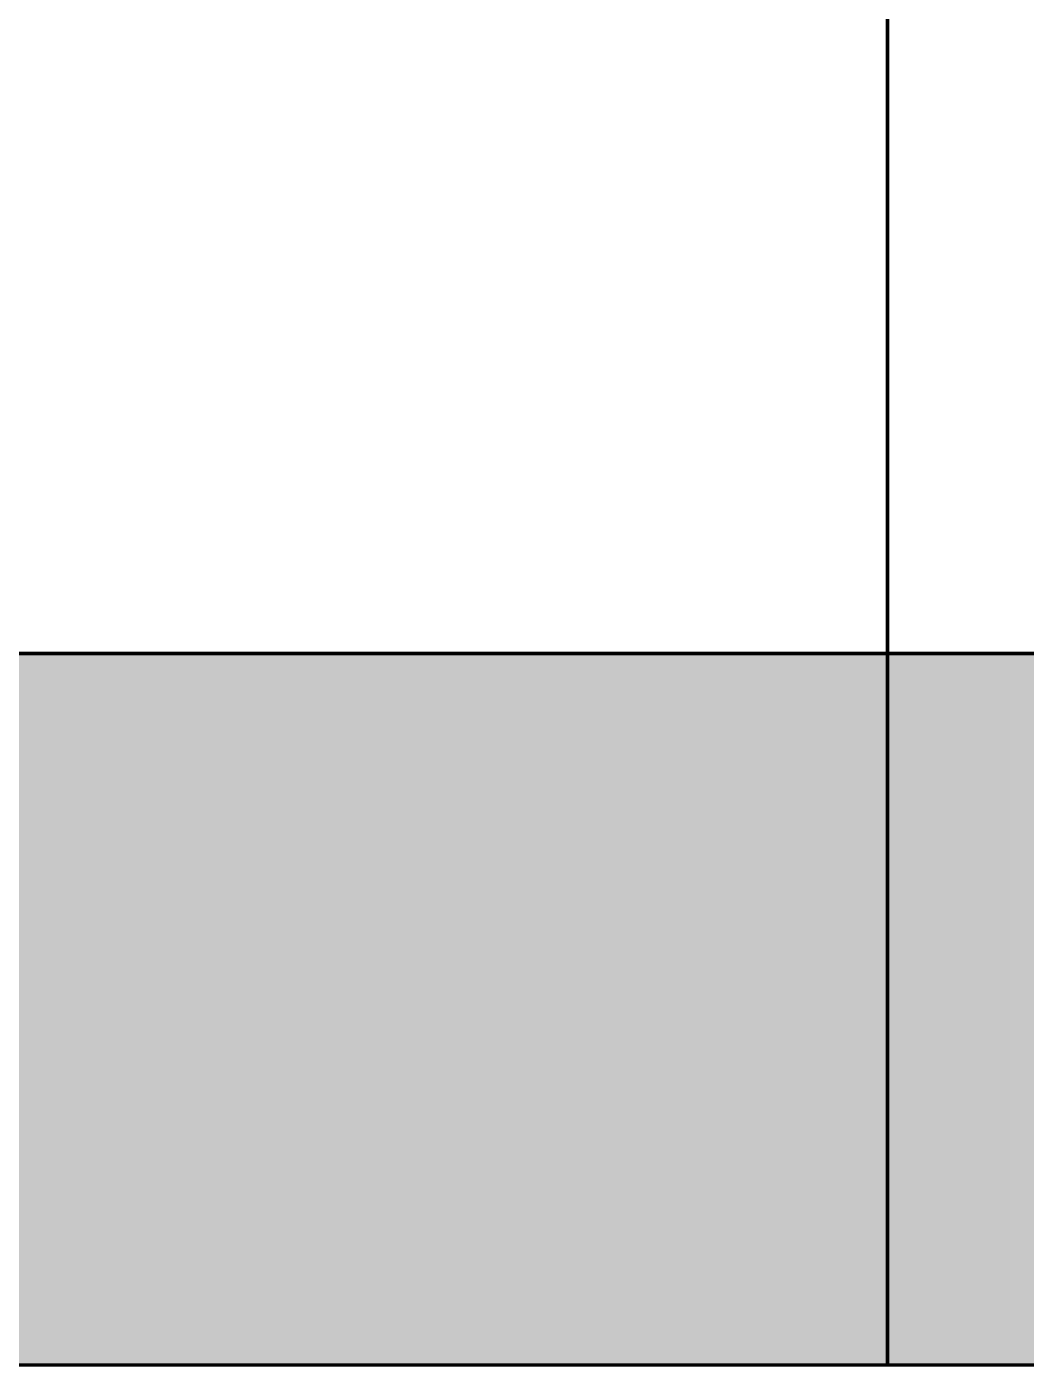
# Model space of a CAD drawing. Header units: millimetres. Extents: x -116965 to 323937, y 291661 to 566926.
# Drawn here: x -46853 to -46712.6, y 304837.4 to 305025.4 of the extents above; entities that cross this region are included whole.
import ezdxf

# ---------------------------------------------------------------- set-up
doc = ezdxf.new("R2010")
doc.units = ezdxf.units.MM
doc.layers.add('C00-00-00', color=7, linetype='Continuous')
doc.layers.add('C34-3A-40', color=7, linetype='Continuous', true_color=0x343a40)
doc.layers.add('C62-64-69', color=7, linetype='Continuous', true_color=0x626469)

msp = doc.modelspace()

# ---------------------------------------------------------------- hatches: boundary and pattern name
at = {"layer": 'C34-3A-40'}
h = msp.add_hatch(color=256, dxfattribs=at)
h.dxf.hatch_style = 2
h.paths.add_polyline_path([(-47132.085971, 304937.340052), (-46732.113887, 304937.340052), (-46732.113887, 304837.354008), (-47132.085971, 304837.354008)])
h = msp.add_hatch(color=256, dxfattribs=at)
h.dxf.hatch_style = 2
h.paths.add_polyline_path([(-46732.113887, 304937.340052), (-46532.141806, 304937.340052), (-46532.141806, 304837.354008), (-46732.113887, 304837.354008)])
at = {"layer": 'C62-64-69'}
h = msp.add_hatch(color=256, dxfattribs=at)
h.dxf.hatch_style = 2
h.paths.add_polyline_path([(-46859.78429, 304928.341308), (-46827.788756, 304928.341308), (-46827.788756, 304921.342283), (-46859.78429, 304921.342283)])
h = msp.add_hatch(color=256, dxfattribs=at)
h.dxf.hatch_style = 2
h.paths.add_polyline_path([(-46859.78429, 304928.341308), (-46827.788756, 304928.341308), (-46827.788756, 304921.342283), (-46859.78429, 304921.342283)])
h = msp.add_hatch(color=256, dxfattribs=at)
h.dxf.hatch_style = 2
h.paths.add_polyline_path([(-46845.167776, 304928.341308), (-46813.172242, 304928.341308), (-46813.172242, 304921.342283), (-46845.167776, 304921.342283)])
h = msp.add_hatch(color=256, dxfattribs=at)
h.dxf.hatch_style = 2
h.paths.add_polyline_path([(-46827.788756, 304928.341308), (-46795.793221, 304928.341308), (-46795.793221, 304921.342283), (-46827.788756, 304921.342283)])
h = msp.add_hatch(color=256, dxfattribs=at)
h.dxf.hatch_style = 2
h.paths.add_polyline_path([(-46827.788756, 304928.341308), (-46795.793221, 304928.341308), (-46795.793221, 304921.342283), (-46827.788756, 304921.342283)])
h = msp.add_hatch(color=256, dxfattribs=at)
h.dxf.hatch_style = 2
h.paths.add_polyline_path([(-46813.172242, 304928.341308), (-46781.176711, 304928.341308), (-46781.176711, 304921.342283), (-46813.172242, 304921.342283)])
h = msp.add_hatch(color=256, dxfattribs=at)
h.dxf.hatch_style = 2
h.paths.add_polyline_path([(-46813.172242, 304928.341308), (-46781.176711, 304928.341308), (-46781.176711, 304921.342283), (-46813.172242, 304921.342283)])
h = msp.add_hatch(color=256, dxfattribs=at)
h.dxf.hatch_style = 2
h.paths.add_polyline_path([(-46804.103837, 304928.341308), (-46772.108306, 304928.341308), (-46772.108306, 304921.342283), (-46804.103837, 304921.342283)])
h = msp.add_hatch(color=256, dxfattribs=at)
h.dxf.hatch_style = 2
h.paths.add_polyline_path([(-46804.103837, 304928.341308), (-46772.108306, 304928.341308), (-46772.108306, 304921.342283), (-46804.103837, 304921.342283)])
h = msp.add_hatch(color=256, dxfattribs=at)
h.dxf.hatch_style = 2
h.paths.add_polyline_path([(-46781.176711, 304928.341308), (-46749.181176, 304928.341308), (-46749.181176, 304921.342283), (-46781.176711, 304921.342283)])
h = msp.add_hatch(color=256, dxfattribs=at)
h.dxf.hatch_style = 2
h.paths.add_polyline_path([(-46781.176711, 304928.341308), (-46749.181176, 304928.341308), (-46749.181176, 304921.342283), (-46781.176711, 304921.342283)])
h = msp.add_hatch(color=256, dxfattribs=at)
h.dxf.hatch_style = 2
h.paths.add_polyline_path([(-46772.108306, 304928.341308), (-46740.112771, 304928.341308), (-46740.112771, 304921.342283), (-46772.108306, 304921.342283)])
h = msp.add_hatch(color=256, dxfattribs=at)
h.dxf.hatch_style = 2
h.paths.add_polyline_path([(-46749.181176, 304928.341308), (-46717.185642, 304928.341308), (-46717.185642, 304921.342283), (-46749.181176, 304921.342283)])
h = msp.add_hatch(color=256, dxfattribs=at)
h.dxf.hatch_style = 2
h.paths.add_polyline_path([(-46749.181176, 304928.341308), (-46717.185642, 304928.341308), (-46717.185642, 304921.342283), (-46749.181176, 304921.342283)])
h = msp.add_hatch(color=256, dxfattribs=at)
h.dxf.hatch_style = 2
h.paths.add_polyline_path([(-46732.113887, 304928.341308), (-46700.118356, 304928.341308), (-46700.118356, 304921.342283), (-46732.113887, 304921.342283)])
h = msp.add_hatch(color=256, dxfattribs=at)
h.dxf.hatch_style = 2
h.paths.add_polyline_path([(-46859.78429, 304921.342283), (-46827.788756, 304921.342283), (-46827.788756, 304919.342564), (-46859.78429, 304919.342564)])
h = msp.add_hatch(color=256, dxfattribs=at)
h.dxf.hatch_style = 2
h.paths.add_polyline_path([(-46859.78429, 304921.342283), (-46827.788756, 304921.342283), (-46827.788756, 304919.342564), (-46859.78429, 304919.342564)])
h = msp.add_hatch(color=256, dxfattribs=at)
h.dxf.hatch_style = 2
h.paths.add_polyline_path([(-46845.167776, 304921.342283), (-46813.172242, 304921.342283), (-46813.172242, 304919.342564), (-46845.167776, 304919.342564)])
h = msp.add_hatch(color=256, dxfattribs=at)
h.dxf.hatch_style = 2
h.paths.add_polyline_path([(-46827.788756, 304921.342283), (-46795.793221, 304921.342283), (-46795.793221, 304919.342564), (-46827.788756, 304919.342564)])
h = msp.add_hatch(color=256, dxfattribs=at)
h.dxf.hatch_style = 2
h.paths.add_polyline_path([(-46827.788756, 304921.342283), (-46795.793221, 304921.342283), (-46795.793221, 304919.342564), (-46827.788756, 304919.342564)])
h = msp.add_hatch(color=256, dxfattribs=at)
h.dxf.hatch_style = 2
h.paths.add_polyline_path([(-46813.172242, 304921.342283), (-46781.176711, 304921.342283), (-46781.176711, 304919.342564), (-46813.172242, 304919.342564)])
h = msp.add_hatch(color=256, dxfattribs=at)
h.dxf.hatch_style = 2
h.paths.add_polyline_path([(-46813.172242, 304921.342283), (-46781.176711, 304921.342283), (-46781.176711, 304919.342564), (-46813.172242, 304919.342564)])
h = msp.add_hatch(color=256, dxfattribs=at)
h.dxf.hatch_style = 2
h.paths.add_polyline_path([(-46804.103837, 304921.342283), (-46772.108306, 304921.342283), (-46772.108306, 304919.342564), (-46804.103837, 304919.342564)])
h = msp.add_hatch(color=256, dxfattribs=at)
h.dxf.hatch_style = 2
h.paths.add_polyline_path([(-46804.103837, 304921.342283), (-46772.108306, 304921.342283), (-46772.108306, 304919.342564), (-46804.103837, 304919.342564)])
h = msp.add_hatch(color=256, dxfattribs=at)
h.dxf.hatch_style = 2
h.paths.add_polyline_path([(-46781.176711, 304921.342283), (-46749.181176, 304921.342283), (-46749.181176, 304919.342564), (-46781.176711, 304919.342564)])
h = msp.add_hatch(color=256, dxfattribs=at)
h.dxf.hatch_style = 2
h.paths.add_polyline_path([(-46781.176711, 304921.342283), (-46749.181176, 304921.342283), (-46749.181176, 304919.342564), (-46781.176711, 304919.342564)])
h = msp.add_hatch(color=256, dxfattribs=at)
h.dxf.hatch_style = 2
h.paths.add_polyline_path([(-46772.108306, 304921.342283), (-46740.112771, 304921.342283), (-46740.112771, 304919.342564), (-46772.108306, 304919.342564)])
h = msp.add_hatch(color=256, dxfattribs=at)
h.dxf.hatch_style = 2
h.paths.add_polyline_path([(-46749.181176, 304921.342283), (-46717.185642, 304921.342283), (-46717.185642, 304919.342564), (-46749.181176, 304919.342564)])
h = msp.add_hatch(color=256, dxfattribs=at)
h.dxf.hatch_style = 2
h.paths.add_polyline_path([(-46749.181176, 304921.342283), (-46717.185642, 304921.342283), (-46717.185642, 304919.342564), (-46749.181176, 304919.342564)])
h = msp.add_hatch(color=256, dxfattribs=at)
h.dxf.hatch_style = 2
h.paths.add_polyline_path([(-46732.113887, 304921.342283), (-46700.118356, 304921.342283), (-46700.118356, 304919.342564), (-46732.113887, 304919.342564)])
h = msp.add_hatch(color=256, dxfattribs=at)
h.dxf.hatch_style = 2
h.paths.add_polyline_path([(-46859.78429, 304919.342564), (-46827.788756, 304919.342564), (-46827.788756, 304912.343539), (-46859.78429, 304912.343539)])
h = msp.add_hatch(color=256, dxfattribs=at)
h.dxf.hatch_style = 2
h.paths.add_polyline_path([(-46859.78429, 304919.342564), (-46827.788756, 304919.342564), (-46827.788756, 304912.343539), (-46859.78429, 304912.343539)])
h = msp.add_hatch(color=256, dxfattribs=at)
h.dxf.hatch_style = 2
h.paths.add_polyline_path([(-46845.167776, 304919.342564), (-46813.172242, 304919.342564), (-46813.172242, 304912.343539), (-46845.167776, 304912.343539)])
h = msp.add_hatch(color=256, dxfattribs=at)
h.dxf.hatch_style = 2
h.paths.add_polyline_path([(-46827.788756, 304919.342564), (-46795.793221, 304919.342564), (-46795.793221, 304912.343539), (-46827.788756, 304912.343539)])
h = msp.add_hatch(color=256, dxfattribs=at)
h.dxf.hatch_style = 2
h.paths.add_polyline_path([(-46827.788756, 304919.342564), (-46795.793221, 304919.342564), (-46795.793221, 304912.343539), (-46827.788756, 304912.343539)])
h = msp.add_hatch(color=256, dxfattribs=at)
h.dxf.hatch_style = 2
h.paths.add_polyline_path([(-46813.172242, 304919.342564), (-46781.176711, 304919.342564), (-46781.176711, 304912.343539), (-46813.172242, 304912.343539)])
h = msp.add_hatch(color=256, dxfattribs=at)
h.dxf.hatch_style = 2
h.paths.add_polyline_path([(-46813.172242, 304919.342564), (-46781.176711, 304919.342564), (-46781.176711, 304912.343539), (-46813.172242, 304912.343539)])
h = msp.add_hatch(color=256, dxfattribs=at)
h.dxf.hatch_style = 2
h.paths.add_polyline_path([(-46804.103837, 304919.342564), (-46772.108306, 304919.342564), (-46772.108306, 304912.343539), (-46804.103837, 304912.343539)])
h = msp.add_hatch(color=256, dxfattribs=at)
h.dxf.hatch_style = 2
h.paths.add_polyline_path([(-46804.103837, 304919.342564), (-46772.108306, 304919.342564), (-46772.108306, 304912.343539), (-46804.103837, 304912.343539)])
h = msp.add_hatch(color=256, dxfattribs=at)
h.dxf.hatch_style = 2
h.paths.add_polyline_path([(-46781.176711, 304919.342564), (-46749.181176, 304919.342564), (-46749.181176, 304912.343539), (-46781.176711, 304912.343539)])
h = msp.add_hatch(color=256, dxfattribs=at)
h.dxf.hatch_style = 2
h.paths.add_polyline_path([(-46781.176711, 304919.342564), (-46749.181176, 304919.342564), (-46749.181176, 304912.343539), (-46781.176711, 304912.343539)])
h = msp.add_hatch(color=256, dxfattribs=at)
h.dxf.hatch_style = 2
h.paths.add_polyline_path([(-46772.108306, 304919.342564), (-46740.112771, 304919.342564), (-46740.112771, 304912.343539), (-46772.108306, 304912.343539)])
h = msp.add_hatch(color=256, dxfattribs=at)
h.dxf.hatch_style = 2
h.paths.add_polyline_path([(-46749.181176, 304919.342564), (-46717.185642, 304919.342564), (-46717.185642, 304912.343539), (-46749.181176, 304912.343539)])
h = msp.add_hatch(color=256, dxfattribs=at)
h.dxf.hatch_style = 2
h.paths.add_polyline_path([(-46749.181176, 304919.342564), (-46717.185642, 304919.342564), (-46717.185642, 304912.343539), (-46749.181176, 304912.343539)])
h = msp.add_hatch(color=256, dxfattribs=at)
h.dxf.hatch_style = 2
h.paths.add_polyline_path([(-46732.113887, 304919.342564), (-46700.118356, 304919.342564), (-46700.118356, 304912.343539), (-46732.113887, 304912.343539)])
h = msp.add_hatch(color=256, dxfattribs=at)
h.dxf.hatch_style = 2
h.paths.add_polyline_path([(-46859.78429, 304912.343539), (-46827.788756, 304912.343539), (-46827.788756, 304910.34382), (-46859.78429, 304910.34382)])
h = msp.add_hatch(color=256, dxfattribs=at)
h.dxf.hatch_style = 2
h.paths.add_polyline_path([(-46859.78429, 304912.343539), (-46827.788756, 304912.343539), (-46827.788756, 304910.34382), (-46859.78429, 304910.34382)])
h = msp.add_hatch(color=256, dxfattribs=at)
h.dxf.hatch_style = 2
h.paths.add_polyline_path([(-46845.167776, 304912.343539), (-46813.172242, 304912.343539), (-46813.172242, 304910.34382), (-46845.167776, 304910.34382)])
h = msp.add_hatch(color=256, dxfattribs=at)
h.dxf.hatch_style = 2
h.paths.add_polyline_path([(-46827.788756, 304912.343539), (-46795.793221, 304912.343539), (-46795.793221, 304910.34382), (-46827.788756, 304910.34382)])
h = msp.add_hatch(color=256, dxfattribs=at)
h.dxf.hatch_style = 2
h.paths.add_polyline_path([(-46827.788756, 304912.343539), (-46795.793221, 304912.343539), (-46795.793221, 304910.34382), (-46827.788756, 304910.34382)])
h = msp.add_hatch(color=256, dxfattribs=at)
h.dxf.hatch_style = 2
h.paths.add_polyline_path([(-46813.172242, 304912.343539), (-46781.176711, 304912.343539), (-46781.176711, 304910.34382), (-46813.172242, 304910.34382)])
h = msp.add_hatch(color=256, dxfattribs=at)
h.dxf.hatch_style = 2
h.paths.add_polyline_path([(-46813.172242, 304912.343539), (-46781.176711, 304912.343539), (-46781.176711, 304910.34382), (-46813.172242, 304910.34382)])
h = msp.add_hatch(color=256, dxfattribs=at)
h.dxf.hatch_style = 2
h.paths.add_polyline_path([(-46804.103837, 304912.343539), (-46772.108306, 304912.343539), (-46772.108306, 304910.34382), (-46804.103837, 304910.34382)])
h = msp.add_hatch(color=256, dxfattribs=at)
h.dxf.hatch_style = 2
h.paths.add_polyline_path([(-46804.103837, 304912.343539), (-46772.108306, 304912.343539), (-46772.108306, 304910.34382), (-46804.103837, 304910.34382)])
h = msp.add_hatch(color=256, dxfattribs=at)
h.dxf.hatch_style = 2
h.paths.add_polyline_path([(-46781.176711, 304912.343539), (-46749.181176, 304912.343539), (-46749.181176, 304910.34382), (-46781.176711, 304910.34382)])
h = msp.add_hatch(color=256, dxfattribs=at)
h.dxf.hatch_style = 2
h.paths.add_polyline_path([(-46781.176711, 304912.343539), (-46749.181176, 304912.343539), (-46749.181176, 304910.34382), (-46781.176711, 304910.34382)])
h = msp.add_hatch(color=256, dxfattribs=at)
h.dxf.hatch_style = 2
h.paths.add_polyline_path([(-46772.108306, 304912.343539), (-46740.112771, 304912.343539), (-46740.112771, 304910.34382), (-46772.108306, 304910.34382)])
h = msp.add_hatch(color=256, dxfattribs=at)
h.dxf.hatch_style = 2
h.paths.add_polyline_path([(-46749.181176, 304912.343539), (-46717.185642, 304912.343539), (-46717.185642, 304910.34382), (-46749.181176, 304910.34382)])
h = msp.add_hatch(color=256, dxfattribs=at)
h.dxf.hatch_style = 2
h.paths.add_polyline_path([(-46749.181176, 304912.343539), (-46717.185642, 304912.343539), (-46717.185642, 304910.34382), (-46749.181176, 304910.34382)])
h = msp.add_hatch(color=256, dxfattribs=at)
h.dxf.hatch_style = 2
h.paths.add_polyline_path([(-46732.113887, 304912.343539), (-46700.118356, 304912.343539), (-46700.118356, 304910.34382), (-46732.113887, 304910.34382)])
h = msp.add_hatch(color=256, dxfattribs=at)
h.dxf.hatch_style = 2
h.paths.add_polyline_path([(-46859.78429, 304910.34382), (-46827.788756, 304910.34382), (-46827.788756, 304903.344795), (-46859.78429, 304903.344795)])
h = msp.add_hatch(color=256, dxfattribs=at)
h.dxf.hatch_style = 2
h.paths.add_polyline_path([(-46859.78429, 304910.34382), (-46827.788756, 304910.34382), (-46827.788756, 304903.344795), (-46859.78429, 304903.344795)])
h = msp.add_hatch(color=256, dxfattribs=at)
h.dxf.hatch_style = 2
h.paths.add_polyline_path([(-46845.167776, 304910.34382), (-46813.172242, 304910.34382), (-46813.172242, 304903.344795), (-46845.167776, 304903.344795)])
h = msp.add_hatch(color=256, dxfattribs=at)
h.dxf.hatch_style = 2
h.paths.add_polyline_path([(-46827.788756, 304910.34382), (-46795.793221, 304910.34382), (-46795.793221, 304903.344795), (-46827.788756, 304903.344795)])
h = msp.add_hatch(color=256, dxfattribs=at)
h.dxf.hatch_style = 2
h.paths.add_polyline_path([(-46827.788756, 304910.34382), (-46795.793221, 304910.34382), (-46795.793221, 304903.344795), (-46827.788756, 304903.344795)])
h = msp.add_hatch(color=256, dxfattribs=at)
h.dxf.hatch_style = 2
h.paths.add_polyline_path([(-46813.172242, 304910.34382), (-46781.176711, 304910.34382), (-46781.176711, 304903.344795), (-46813.172242, 304903.344795)])
h = msp.add_hatch(color=256, dxfattribs=at)
h.dxf.hatch_style = 2
h.paths.add_polyline_path([(-46813.172242, 304910.34382), (-46781.176711, 304910.34382), (-46781.176711, 304903.344795), (-46813.172242, 304903.344795)])
h = msp.add_hatch(color=256, dxfattribs=at)
h.dxf.hatch_style = 2
h.paths.add_polyline_path([(-46804.103837, 304910.34382), (-46772.108306, 304910.34382), (-46772.108306, 304903.344795), (-46804.103837, 304903.344795)])
h = msp.add_hatch(color=256, dxfattribs=at)
h.dxf.hatch_style = 2
h.paths.add_polyline_path([(-46804.103837, 304910.34382), (-46772.108306, 304910.34382), (-46772.108306, 304903.344795), (-46804.103837, 304903.344795)])
h = msp.add_hatch(color=256, dxfattribs=at)
h.dxf.hatch_style = 2
h.paths.add_polyline_path([(-46781.176711, 304910.34382), (-46749.181176, 304910.34382), (-46749.181176, 304903.344795), (-46781.176711, 304903.344795)])
h = msp.add_hatch(color=256, dxfattribs=at)
h.dxf.hatch_style = 2
h.paths.add_polyline_path([(-46781.176711, 304910.34382), (-46749.181176, 304910.34382), (-46749.181176, 304903.344795), (-46781.176711, 304903.344795)])
h = msp.add_hatch(color=256, dxfattribs=at)
h.dxf.hatch_style = 2
h.paths.add_polyline_path([(-46772.108306, 304910.34382), (-46740.112771, 304910.34382), (-46740.112771, 304903.344795), (-46772.108306, 304903.344795)])
h = msp.add_hatch(color=256, dxfattribs=at)
h.dxf.hatch_style = 2
h.paths.add_polyline_path([(-46749.181176, 304910.34382), (-46717.185642, 304910.34382), (-46717.185642, 304903.344795), (-46749.181176, 304903.344795)])
h = msp.add_hatch(color=256, dxfattribs=at)
h.dxf.hatch_style = 2
h.paths.add_polyline_path([(-46749.181176, 304910.34382), (-46717.185642, 304910.34382), (-46717.185642, 304903.344795), (-46749.181176, 304903.344795)])
h = msp.add_hatch(color=256, dxfattribs=at)
h.dxf.hatch_style = 2
h.paths.add_polyline_path([(-46732.113887, 304910.34382), (-46700.118356, 304910.34382), (-46700.118356, 304903.344795), (-46732.113887, 304903.344795)])
h = msp.add_hatch(color=256, dxfattribs=at)
h.dxf.hatch_style = 2
h.paths.add_polyline_path([(-46859.78429, 304903.344795), (-46827.788756, 304903.344795), (-46827.788756, 304901.345077), (-46859.78429, 304901.345077)])
h = msp.add_hatch(color=256, dxfattribs=at)
h.dxf.hatch_style = 2
h.paths.add_polyline_path([(-46859.78429, 304903.344795), (-46827.788756, 304903.344795), (-46827.788756, 304901.345077), (-46859.78429, 304901.345077)])
h = msp.add_hatch(color=256, dxfattribs=at)
h.dxf.hatch_style = 2
h.paths.add_polyline_path([(-46845.167776, 304903.344795), (-46813.172242, 304903.344795), (-46813.172242, 304901.345077), (-46845.167776, 304901.345077)])
h = msp.add_hatch(color=256, dxfattribs=at)
h.dxf.hatch_style = 2
h.paths.add_polyline_path([(-46827.788756, 304903.344795), (-46795.793221, 304903.344795), (-46795.793221, 304901.345077), (-46827.788756, 304901.345077)])
h = msp.add_hatch(color=256, dxfattribs=at)
h.dxf.hatch_style = 2
h.paths.add_polyline_path([(-46827.788756, 304903.344795), (-46795.793221, 304903.344795), (-46795.793221, 304901.345077), (-46827.788756, 304901.345077)])
h = msp.add_hatch(color=256, dxfattribs=at)
h.dxf.hatch_style = 2
h.paths.add_polyline_path([(-46813.172242, 304903.344795), (-46781.176711, 304903.344795), (-46781.176711, 304901.345077), (-46813.172242, 304901.345077)])
h = msp.add_hatch(color=256, dxfattribs=at)
h.dxf.hatch_style = 2
h.paths.add_polyline_path([(-46813.172242, 304903.344795), (-46781.176711, 304903.344795), (-46781.176711, 304901.345077), (-46813.172242, 304901.345077)])
h = msp.add_hatch(color=256, dxfattribs=at)
h.dxf.hatch_style = 2
h.paths.add_polyline_path([(-46804.103837, 304903.344795), (-46772.108306, 304903.344795), (-46772.108306, 304901.345077), (-46804.103837, 304901.345077)])
h = msp.add_hatch(color=256, dxfattribs=at)
h.dxf.hatch_style = 2
h.paths.add_polyline_path([(-46804.103837, 304903.344795), (-46772.108306, 304903.344795), (-46772.108306, 304901.345077), (-46804.103837, 304901.345077)])
h = msp.add_hatch(color=256, dxfattribs=at)
h.dxf.hatch_style = 2
h.paths.add_polyline_path([(-46781.176711, 304903.344795), (-46749.181176, 304903.344795), (-46749.181176, 304901.345077), (-46781.176711, 304901.345077)])
h = msp.add_hatch(color=256, dxfattribs=at)
h.dxf.hatch_style = 2
h.paths.add_polyline_path([(-46781.176711, 304903.344795), (-46749.181176, 304903.344795), (-46749.181176, 304901.345077), (-46781.176711, 304901.345077)])
h = msp.add_hatch(color=256, dxfattribs=at)
h.dxf.hatch_style = 2
h.paths.add_polyline_path([(-46772.108306, 304903.344795), (-46740.112771, 304903.344795), (-46740.112771, 304901.345077), (-46772.108306, 304901.345077)])
h = msp.add_hatch(color=256, dxfattribs=at)
h.dxf.hatch_style = 2
h.paths.add_polyline_path([(-46749.181176, 304903.344795), (-46717.185642, 304903.344795), (-46717.185642, 304901.345077), (-46749.181176, 304901.345077)])
h = msp.add_hatch(color=256, dxfattribs=at)
h.dxf.hatch_style = 2
h.paths.add_polyline_path([(-46749.181176, 304903.344795), (-46717.185642, 304903.344795), (-46717.185642, 304901.345077), (-46749.181176, 304901.345077)])
h = msp.add_hatch(color=256, dxfattribs=at)
h.dxf.hatch_style = 2
h.paths.add_polyline_path([(-46732.113887, 304903.344795), (-46700.118356, 304903.344795), (-46700.118356, 304901.345077), (-46732.113887, 304901.345077)])
h = msp.add_hatch(color=256, dxfattribs=at)
h.dxf.hatch_style = 2
h.paths.add_polyline_path([(-46859.78429, 304901.345077), (-46827.788756, 304901.345077), (-46827.788756, 304894.346051), (-46859.78429, 304894.346051)])
h = msp.add_hatch(color=256, dxfattribs=at)
h.dxf.hatch_style = 2
h.paths.add_polyline_path([(-46859.78429, 304901.345077), (-46827.788756, 304901.345077), (-46827.788756, 304894.346051), (-46859.78429, 304894.346051)])
h = msp.add_hatch(color=256, dxfattribs=at)
h.dxf.hatch_style = 2
h.paths.add_polyline_path([(-46845.167776, 304901.345077), (-46813.172242, 304901.345077), (-46813.172242, 304894.346051), (-46845.167776, 304894.346051)])
h = msp.add_hatch(color=256, dxfattribs=at)
h.dxf.hatch_style = 2
h.paths.add_polyline_path([(-46827.788756, 304901.345077), (-46795.793221, 304901.345077), (-46795.793221, 304894.346051), (-46827.788756, 304894.346051)])
h = msp.add_hatch(color=256, dxfattribs=at)
h.dxf.hatch_style = 2
h.paths.add_polyline_path([(-46827.788756, 304901.345077), (-46795.793221, 304901.345077), (-46795.793221, 304894.346051), (-46827.788756, 304894.346051)])
h = msp.add_hatch(color=256, dxfattribs=at)
h.dxf.hatch_style = 2
h.paths.add_polyline_path([(-46813.172242, 304901.345077), (-46781.176711, 304901.345077), (-46781.176711, 304894.346051), (-46813.172242, 304894.346051)])
h = msp.add_hatch(color=256, dxfattribs=at)
h.dxf.hatch_style = 2
h.paths.add_polyline_path([(-46813.172242, 304901.345077), (-46781.176711, 304901.345077), (-46781.176711, 304894.346051), (-46813.172242, 304894.346051)])
h = msp.add_hatch(color=256, dxfattribs=at)
h.dxf.hatch_style = 2
h.paths.add_polyline_path([(-46804.103837, 304901.345077), (-46772.108306, 304901.345077), (-46772.108306, 304894.346051), (-46804.103837, 304894.346051)])
h = msp.add_hatch(color=256, dxfattribs=at)
h.dxf.hatch_style = 2
h.paths.add_polyline_path([(-46804.103837, 304901.345077), (-46772.108306, 304901.345077), (-46772.108306, 304894.346051), (-46804.103837, 304894.346051)])
h = msp.add_hatch(color=256, dxfattribs=at)
h.dxf.hatch_style = 2
h.paths.add_polyline_path([(-46781.176711, 304901.345077), (-46749.181176, 304901.345077), (-46749.181176, 304894.346051), (-46781.176711, 304894.346051)])
h = msp.add_hatch(color=256, dxfattribs=at)
h.dxf.hatch_style = 2
h.paths.add_polyline_path([(-46781.176711, 304901.345077), (-46749.181176, 304901.345077), (-46749.181176, 304894.346051), (-46781.176711, 304894.346051)])
h = msp.add_hatch(color=256, dxfattribs=at)
h.dxf.hatch_style = 2
h.paths.add_polyline_path([(-46772.108306, 304901.345077), (-46740.112771, 304901.345077), (-46740.112771, 304894.346051), (-46772.108306, 304894.346051)])
h = msp.add_hatch(color=256, dxfattribs=at)
h.dxf.hatch_style = 2
h.paths.add_polyline_path([(-46749.181176, 304901.345077), (-46717.185642, 304901.345077), (-46717.185642, 304894.346051), (-46749.181176, 304894.346051)])
h = msp.add_hatch(color=256, dxfattribs=at)
h.dxf.hatch_style = 2
h.paths.add_polyline_path([(-46749.181176, 304901.345077), (-46717.185642, 304901.345077), (-46717.185642, 304894.346051), (-46749.181176, 304894.346051)])
h = msp.add_hatch(color=256, dxfattribs=at)
h.dxf.hatch_style = 2
h.paths.add_polyline_path([(-46732.113887, 304901.345077), (-46700.118356, 304901.345077), (-46700.118356, 304894.346051), (-46732.113887, 304894.346051)])
h = msp.add_hatch(color=256, dxfattribs=at)
h.dxf.hatch_style = 2
h.paths.add_polyline_path([(-46859.78429, 304894.346051), (-46827.788756, 304894.346051), (-46827.788756, 304892.346333), (-46859.78429, 304892.346333)])
h = msp.add_hatch(color=256, dxfattribs=at)
h.dxf.hatch_style = 2
h.paths.add_polyline_path([(-46859.78429, 304894.346051), (-46827.788756, 304894.346051), (-46827.788756, 304892.346333), (-46859.78429, 304892.346333)])
h = msp.add_hatch(color=256, dxfattribs=at)
h.dxf.hatch_style = 2
h.paths.add_polyline_path([(-46845.167776, 304894.346051), (-46813.172242, 304894.346051), (-46813.172242, 304892.346333), (-46845.167776, 304892.346333)])
h = msp.add_hatch(color=256, dxfattribs=at)
h.dxf.hatch_style = 2
h.paths.add_polyline_path([(-46827.788756, 304894.346051), (-46795.793221, 304894.346051), (-46795.793221, 304892.346333), (-46827.788756, 304892.346333)])
h = msp.add_hatch(color=256, dxfattribs=at)
h.dxf.hatch_style = 2
h.paths.add_polyline_path([(-46827.788756, 304894.346051), (-46795.793221, 304894.346051), (-46795.793221, 304892.346333), (-46827.788756, 304892.346333)])
h = msp.add_hatch(color=256, dxfattribs=at)
h.dxf.hatch_style = 2
h.paths.add_polyline_path([(-46813.172242, 304894.346051), (-46781.176711, 304894.346051), (-46781.176711, 304892.346333), (-46813.172242, 304892.346333)])
h = msp.add_hatch(color=256, dxfattribs=at)
h.dxf.hatch_style = 2
h.paths.add_polyline_path([(-46813.172242, 304894.346051), (-46781.176711, 304894.346051), (-46781.176711, 304892.346333), (-46813.172242, 304892.346333)])
h = msp.add_hatch(color=256, dxfattribs=at)
h.dxf.hatch_style = 2
h.paths.add_polyline_path([(-46804.103837, 304894.346051), (-46772.108306, 304894.346051), (-46772.108306, 304892.346333), (-46804.103837, 304892.346333)])
h = msp.add_hatch(color=256, dxfattribs=at)
h.dxf.hatch_style = 2
h.paths.add_polyline_path([(-46804.103837, 304894.346051), (-46772.108306, 304894.346051), (-46772.108306, 304892.346333), (-46804.103837, 304892.346333)])
h = msp.add_hatch(color=256, dxfattribs=at)
h.dxf.hatch_style = 2
h.paths.add_polyline_path([(-46781.176711, 304894.346051), (-46749.181176, 304894.346051), (-46749.181176, 304892.346333), (-46781.176711, 304892.346333)])
h = msp.add_hatch(color=256, dxfattribs=at)
h.dxf.hatch_style = 2
h.paths.add_polyline_path([(-46781.176711, 304894.346051), (-46749.181176, 304894.346051), (-46749.181176, 304892.346333), (-46781.176711, 304892.346333)])
h = msp.add_hatch(color=256, dxfattribs=at)
h.dxf.hatch_style = 2
h.paths.add_polyline_path([(-46772.108306, 304894.346051), (-46740.112771, 304894.346051), (-46740.112771, 304892.346333), (-46772.108306, 304892.346333)])
h = msp.add_hatch(color=256, dxfattribs=at)
h.dxf.hatch_style = 2
h.paths.add_polyline_path([(-46749.181176, 304894.346051), (-46717.185642, 304894.346051), (-46717.185642, 304892.346333), (-46749.181176, 304892.346333)])
h = msp.add_hatch(color=256, dxfattribs=at)
h.dxf.hatch_style = 2
h.paths.add_polyline_path([(-46749.181176, 304894.346051), (-46717.185642, 304894.346051), (-46717.185642, 304892.346333), (-46749.181176, 304892.346333)])
h = msp.add_hatch(color=256, dxfattribs=at)
h.dxf.hatch_style = 2
h.paths.add_polyline_path([(-46732.113887, 304894.346051), (-46700.118356, 304894.346051), (-46700.118356, 304892.346333), (-46732.113887, 304892.346333)])
h = msp.add_hatch(color=256, dxfattribs=at)
h.dxf.hatch_style = 2
h.paths.add_polyline_path([(-46859.78429, 304892.346333), (-46827.788756, 304892.346333), (-46827.788756, 304885.347308), (-46859.78429, 304885.347308)])
h = msp.add_hatch(color=256, dxfattribs=at)
h.dxf.hatch_style = 2
h.paths.add_polyline_path([(-46859.78429, 304892.346333), (-46827.788756, 304892.346333), (-46827.788756, 304885.347308), (-46859.78429, 304885.347308)])
h = msp.add_hatch(color=256, dxfattribs=at)
h.dxf.hatch_style = 2
h.paths.add_polyline_path([(-46845.167776, 304892.346333), (-46813.172242, 304892.346333), (-46813.172242, 304885.347308), (-46845.167776, 304885.347308)])
h = msp.add_hatch(color=256, dxfattribs=at)
h.dxf.hatch_style = 2
h.paths.add_polyline_path([(-46827.788756, 304892.346333), (-46795.793221, 304892.346333), (-46795.793221, 304885.347308), (-46827.788756, 304885.347308)])
h = msp.add_hatch(color=256, dxfattribs=at)
h.dxf.hatch_style = 2
h.paths.add_polyline_path([(-46827.788756, 304892.346333), (-46795.793221, 304892.346333), (-46795.793221, 304885.347308), (-46827.788756, 304885.347308)])
h = msp.add_hatch(color=256, dxfattribs=at)
h.dxf.hatch_style = 2
h.paths.add_polyline_path([(-46813.172242, 304892.346333), (-46781.176711, 304892.346333), (-46781.176711, 304885.347308), (-46813.172242, 304885.347308)])
h = msp.add_hatch(color=256, dxfattribs=at)
h.dxf.hatch_style = 2
h.paths.add_polyline_path([(-46813.172242, 304892.346333), (-46781.176711, 304892.346333), (-46781.176711, 304885.347308), (-46813.172242, 304885.347308)])
h = msp.add_hatch(color=256, dxfattribs=at)
h.dxf.hatch_style = 2
h.paths.add_polyline_path([(-46804.103837, 304892.346333), (-46772.108306, 304892.346333), (-46772.108306, 304885.347308), (-46804.103837, 304885.347308)])
h = msp.add_hatch(color=256, dxfattribs=at)
h.dxf.hatch_style = 2
h.paths.add_polyline_path([(-46804.103837, 304892.346333), (-46772.108306, 304892.346333), (-46772.108306, 304885.347308), (-46804.103837, 304885.347308)])
h = msp.add_hatch(color=256, dxfattribs=at)
h.dxf.hatch_style = 2
h.paths.add_polyline_path([(-46781.176711, 304892.346333), (-46749.181176, 304892.346333), (-46749.181176, 304885.347308), (-46781.176711, 304885.347308)])
h = msp.add_hatch(color=256, dxfattribs=at)
h.dxf.hatch_style = 2
h.paths.add_polyline_path([(-46781.176711, 304892.346333), (-46749.181176, 304892.346333), (-46749.181176, 304885.347308), (-46781.176711, 304885.347308)])
h = msp.add_hatch(color=256, dxfattribs=at)
h.dxf.hatch_style = 2
h.paths.add_polyline_path([(-46772.108306, 304892.346333), (-46740.112771, 304892.346333), (-46740.112771, 304885.347308), (-46772.108306, 304885.347308)])
h = msp.add_hatch(color=256, dxfattribs=at)
h.dxf.hatch_style = 2
h.paths.add_polyline_path([(-46749.181176, 304892.346333), (-46717.185642, 304892.346333), (-46717.185642, 304885.347308), (-46749.181176, 304885.347308)])
h = msp.add_hatch(color=256, dxfattribs=at)
h.dxf.hatch_style = 2
h.paths.add_polyline_path([(-46749.181176, 304892.346333), (-46717.185642, 304892.346333), (-46717.185642, 304885.347308), (-46749.181176, 304885.347308)])
h = msp.add_hatch(color=256, dxfattribs=at)
h.dxf.hatch_style = 2
h.paths.add_polyline_path([(-46732.113887, 304892.346333), (-46700.118356, 304892.346333), (-46700.118356, 304885.347308), (-46732.113887, 304885.347308)])
h = msp.add_hatch(color=256, dxfattribs=at)
h.dxf.hatch_style = 2
h.paths.add_polyline_path([(-46859.78429, 304885.347308), (-46827.788756, 304885.347308), (-46827.788756, 304883.347589), (-46859.78429, 304883.347589)])
h = msp.add_hatch(color=256, dxfattribs=at)
h.dxf.hatch_style = 2
h.paths.add_polyline_path([(-46859.78429, 304885.347308), (-46827.788756, 304885.347308), (-46827.788756, 304883.347589), (-46859.78429, 304883.347589)])
h = msp.add_hatch(color=256, dxfattribs=at)
h.dxf.hatch_style = 2
h.paths.add_polyline_path([(-46845.167776, 304885.347308), (-46813.172242, 304885.347308), (-46813.172242, 304883.347589), (-46845.167776, 304883.347589)])
h = msp.add_hatch(color=256, dxfattribs=at)
h.dxf.hatch_style = 2
h.paths.add_polyline_path([(-46827.788756, 304885.347308), (-46795.793221, 304885.347308), (-46795.793221, 304883.347589), (-46827.788756, 304883.347589)])
h = msp.add_hatch(color=256, dxfattribs=at)
h.dxf.hatch_style = 2
h.paths.add_polyline_path([(-46827.788756, 304885.347308), (-46795.793221, 304885.347308), (-46795.793221, 304883.347589), (-46827.788756, 304883.347589)])
h = msp.add_hatch(color=256, dxfattribs=at)
h.dxf.hatch_style = 2
h.paths.add_polyline_path([(-46813.172242, 304885.347308), (-46781.176711, 304885.347308), (-46781.176711, 304883.347589), (-46813.172242, 304883.347589)])
h = msp.add_hatch(color=256, dxfattribs=at)
h.dxf.hatch_style = 2
h.paths.add_polyline_path([(-46813.172242, 304885.347308), (-46781.176711, 304885.347308), (-46781.176711, 304883.347589), (-46813.172242, 304883.347589)])
h = msp.add_hatch(color=256, dxfattribs=at)
h.dxf.hatch_style = 2
h.paths.add_polyline_path([(-46804.103837, 304885.347308), (-46772.108306, 304885.347308), (-46772.108306, 304883.347589), (-46804.103837, 304883.347589)])
h = msp.add_hatch(color=256, dxfattribs=at)
h.dxf.hatch_style = 2
h.paths.add_polyline_path([(-46804.103837, 304885.347308), (-46772.108306, 304885.347308), (-46772.108306, 304883.347589), (-46804.103837, 304883.347589)])
h = msp.add_hatch(color=256, dxfattribs=at)
h.dxf.hatch_style = 2
h.paths.add_polyline_path([(-46781.176711, 304885.347308), (-46749.181176, 304885.347308), (-46749.181176, 304883.347589), (-46781.176711, 304883.347589)])
h = msp.add_hatch(color=256, dxfattribs=at)
h.dxf.hatch_style = 2
h.paths.add_polyline_path([(-46781.176711, 304885.347308), (-46749.181176, 304885.347308), (-46749.181176, 304883.347589), (-46781.176711, 304883.347589)])
h = msp.add_hatch(color=256, dxfattribs=at)
h.dxf.hatch_style = 2
h.paths.add_polyline_path([(-46772.108306, 304885.347308), (-46740.112771, 304885.347308), (-46740.112771, 304883.347589), (-46772.108306, 304883.347589)])
h = msp.add_hatch(color=256, dxfattribs=at)
h.dxf.hatch_style = 2
h.paths.add_polyline_path([(-46749.181176, 304885.347308), (-46717.185642, 304885.347308), (-46717.185642, 304883.347589), (-46749.181176, 304883.347589)])
h = msp.add_hatch(color=256, dxfattribs=at)
h.dxf.hatch_style = 2
h.paths.add_polyline_path([(-46749.181176, 304885.347308), (-46717.185642, 304885.347308), (-46717.185642, 304883.347589), (-46749.181176, 304883.347589)])
h = msp.add_hatch(color=256, dxfattribs=at)
h.dxf.hatch_style = 2
h.paths.add_polyline_path([(-46732.113887, 304885.347308), (-46700.118356, 304885.347308), (-46700.118356, 304883.347589), (-46732.113887, 304883.347589)])

# ---------------------------------------------------------------- linework, layer by layer
at = {"layer": 'C00-00-00', "lineweight": 100}
for points in [[(-47132.085971, 306937.060883), (-46732.113887, 306937.060883), (-46732.113887, 304937.340052), (-47132.085971, 304937.340052)], [(-46732.113887, 306937.060883), (-46532.141806, 306937.060883), (-46532.141806, 304937.340052), (-46732.113887, 304937.340052)]]:
    msp.add_lwpolyline(points, close=True, dxfattribs=at)
at = {"layer": 'C00-00-00', "lineweight": 211}
for points in [[(-47132.085971, 304937.340052), (-46732.113887, 304937.340052), (-46732.113887, 304837.354008), (-47132.085971, 304837.354008)], [(-46732.113887, 304937.340052), (-46532.141806, 304937.340052), (-46532.141806, 304837.354008), (-46732.113887, 304837.354008)]]:
    msp.add_lwpolyline(points, close=True, dxfattribs=at)

doc.saveas('drawing.dxf')
